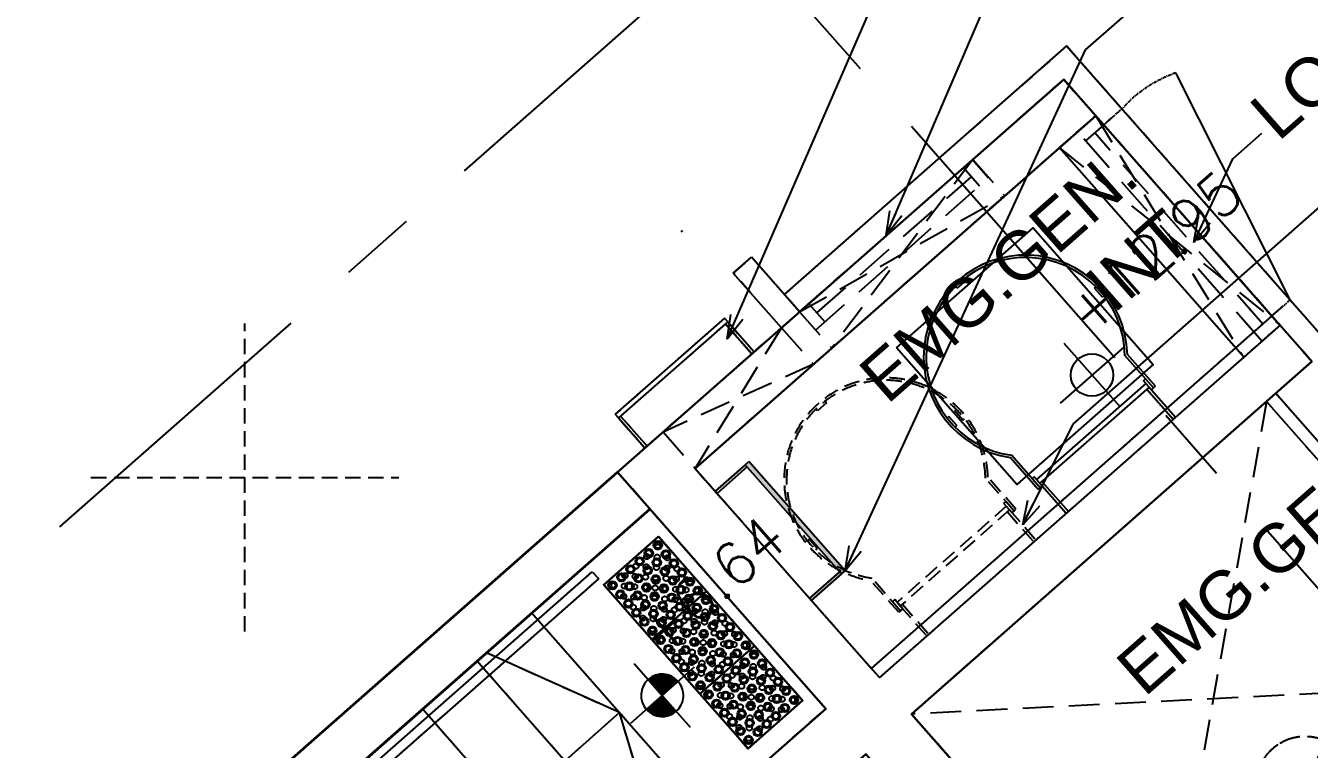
# Model space of a CAD drawing. Header units: millimetres. Extents: x 832728086 to 834530684, y 817551485 to 818349469.
# Drawn here: x 834326231 to 834331524, y 818008419 to 818011403 of the extents above; entities that cross this region are included whole.
import ezdxf

# ---------------------------------------------------------------- set-up
doc = ezdxf.new("R2010")
doc.units = ezdxf.units.MM
doc.header["$LTSCALE"] = 100
for name, pattern in [('Grid Line', [22.225, 12.7, -3.175, 3.175, -3.175]), ('Hidden', [9.525, 6.35, -3.175]), ('HIDDEN2', [4.7625, 3.175, -1.5875]), ('HIDDENX2', [19.05, 12.7, -6.35])]:
    doc.linetypes.add(name, pattern=pattern)
for name, color, linetype in [('+C-160', 160, 'Hidden'), ('+C-201', 201, 'Continuous'), ('000-Tactile-l', 8, 'Continuous'), ('3B50A-DLN-ARC-DWG-1004-P00-LRXX$0$DLN375__TRAP DOOR', 4, 'Continuous'), ('A-COLS', 3, 'Continuous'), ('DLN020__', 6, 'Continuous'), ('DLN030_1', 1, 'Continuous'), ('DLN040__', 7, 'Continuous'), ('DLN220__', 7, 'Continuous'), ('DLN240__', 1, 'Continuous'), ('DLN410__', 6, 'Continuous'), ('DLN640__', 2, 'Continuous'), ('DLN810__', 7, 'Continuous'), ('DLN990__', 1, 'Continuous'), ('HATCH', 8, 'Continuous'), ('LEVEL', 7, 'Continuous'), ('METAL', 6, 'Continuous')]:
    doc.layers.add(name, color=color, linetype=linetype)
doc.layers.add('000-helpline', color=30, linetype='Continuous', lineweight=30, plot=False)
doc.layers.add('000-LAYOUT PROPOSAL W8', color=1, linetype='Continuous', lineweight=35)
doc.layers.add('A-WALL', color=7, linetype='Continuous', lineweight=9)
doc.styles.add('romans', font='romans.shx')
doc.styles.get("Standard").update_dxf_attribs({"font": 'swiss.ttf'})
doc.styles.add('Swis721tBT', font='swissl.ttf')
doc.dimstyles.new('INTDIM', dxfattribs={"dimtxt": 200, "dimasz": 125, "dimexe": 100, "dimexo": 150, "dimgap": 80, "dimtad": 1, "dimdec": 0, "dimzin": 9, "dimdsep": 46, "dimtxsty": 'Swis721tBT', "dimblk": 'OPEN30', "dimcen": -125, "dimclrd": 256, "dimclre": 256, "dimclrt": 2, "dimaunit": 1, "dimadec": 1, "dimazin": 0, "dimtfac": 0.444444, "dimtdec": 0, "dimtix": 1, "dimtmove": 2, "dimatfit": 3, "dimldrblk": 'OPEN30', "dimfxl": 0, "dimtolj": 1, "dimlwd": -1, "dimlwe": -1, "dimarcsym": 0})

# ---------------------------------------------------------------- blocks, each defined once
blk = doc.blocks.new('*X5')
at = {"color": 0}
for p, q in [((45956, 42700), (46156, 42700)), ((45956, 42694), (46156, 42694)), ((45957, 42688), (46156, 42688)), ((45957, 42681), (46156, 42681)), ((45958, 42675), (46156, 42675)), ((45959, 42669), (46156, 42669)), ((45960, 42662), (46156, 42662)), ((45962, 42656), (46156, 42656)), ((45964, 42650), (46156, 42650)), ((45965, 42644), (46156, 42644)), ((45968, 42638), (46156, 42638)), ((45970, 42631), (46156, 42631)), ((45973, 42625), (46156, 42625)), ((45975, 42619), (46156, 42619)), ((45978, 42612), (46156, 42612)), ((45982, 42606), (46156, 42606)), ((45986, 42600), (46156, 42600)), ((45990, 42594), (46156, 42594)), ((45994, 42588), (46156, 42588)), ((45999, 42581), (46156, 42581)), ((46004, 42575), (46156, 42575)), ((46009, 42569), (46156, 42569)), ((46015, 42562), (46156, 42562)), ((46022, 42556), (46156, 42556)), ((46029, 42550), (46156, 42550)), ((46037, 42544), (46156, 42544)), ((46047, 42538), (46156, 42538)), ((46057, 42531), (46156, 42531)), ((46069, 42525), (46156, 42525)), ((46083, 42519), (46156, 42519)), ((46102, 42512), (46156, 42512)), ((46133, 42506), (46156, 42506))]:
    blk.add_line(p, q, dxfattribs=at)
blk = doc.blocks.new('*X4')
at = {"color": 0}
for p, q in [((46156, 42900), (46200, 42900)), ((46156, 42894), (46222, 42894)), ((46156, 42888), (46238, 42888)), ((46156, 42881), (46250, 42881)), ((46156, 42875), (46261, 42875)), ((46156, 42869), (46271, 42869)), ((46156, 42862), (46279, 42862)), ((46156, 42856), (46287, 42856)), ((46156, 42850), (46294, 42850)), ((46156, 42844), (46300, 42844)), ((46156, 42838), (46306, 42838)), ((46156, 42831), (46311, 42831)), ((46156, 42825), (46316, 42825)), ((46156, 42819), (46320, 42819)), ((46156, 42812), (46324, 42812)), ((46156, 42806), (46328, 42806)), ((46156, 42800), (46332, 42800)), ((46156, 42794), (46335, 42794)), ((46156, 42788), (46338, 42788)), ((46156, 42781), (46341, 42781)), ((46156, 42775), (46343, 42775)), ((46156, 42769), (46345, 42769)), ((46156, 42762), (46347, 42762)), ((46156, 42756), (46349, 42756)), ((46156, 42750), (46351, 42750)), ((46156, 42744), (46352, 42744)), ((46156, 42738), (46353, 42738)), ((46156, 42731), (46354, 42731)), ((46156, 42725), (46355, 42725)), ((46156, 42719), (46355, 42719)), ((46156, 42712), (46356, 42712)), ((46156, 42706), (46356, 42706))]:
    blk.add_line(p, q, dxfattribs=at)
blk = doc.blocks.new('ELFIN')
at = {"layer": 'LEVEL'}
for p, q in [((0, 0.5), (0, 0)), ((0, 0), (-0.5, 0)), ((0, 0), (0, -0.5)), ((0.5, 0), (0, 0))]:
    blk.add_line(p, q, dxfattribs=at)
for start, end in [(90, 180), (0, 90), (180, 270), (270, 0)]:
    blk.add_arc((0, 0), 0.25, start, end, dxfattribs=at)
at = {"layer": 'LEVEL', "xscale": 0.00125, "yscale": 0.00125, "zscale": 0.00125}
for name in ['*X4', '*X5']:
    blk.add_blockref(name, (-57.695, -53.381), dxfattribs=at)
at = {"layer": 'LEVEL', "style": 'romans'}
blk.add_attdef('ELFIN', (0.254, 0.347), '', height=0.5, dxfattribs=at)
blk = doc.blocks.new('ELEX')
at = {"layer": 'LEVEL'}
for p, q in [((0, 0.5), (0, -0.5)), ((0.5, 0), (-0.5, 0))]:
    blk.add_line(p, q, dxfattribs=at)
blk.add_circle((0, 0), 0.25, dxfattribs=at)
at = {"layer": 'LEVEL', "style": 'romans'}
blk.add_attdef('ELEX', (0.257, 0.354), '', height=0.5, dxfattribs=at)
blk = doc.blocks.new('_Open30')
at = {"color": 0, "linetype": 'ByBlock', "lineweight": -2}
for p, q in [((-1, 0.268), (0, 0)), ((0, 0), (-1, -0.268)), ((0, 0), (-1, 0))]:
    blk.add_line(p, q, dxfattribs=at)
blk = doc.blocks.new('tactile')
at = {"layer": '000-Tactile-l', "ltscale": 5e-05}
for radius, start, end in [(19.516, 262.78632, 352.52562), (19.341, 262.79867, 352.51302), (19.691, 262.7741, 352.53808)]:
    blk.add_arc((834323.3284, 818015.5097), radius, start, end, dxfattribs=at)
blk = doc.blocks.new('hazard warning tactile')
at = {"layer": '000-helpline', "ltscale": 0.015}
blk.add_lwpolyline([(0, 0), (225.2, 198.2), (423.4, -27), (198.2, -225.2)], close=True, dxfattribs=at)
at = {"layer": '000-Tactile-l', "ltscale": 0.015}
for centre, radius in [((223, 162.9), 17.5), ((223, 162.9), 12.5), ((147.9, 96.8), 17.5), ((147.9, 96.8), 12.5), ((185.4, 129.9), 17.5), ((185.4, 129.9), 12.5), ((218.5, 92.3), 17.5), ((256, 125.4), 17.5), ((256, 125.4), 12.5), ((110.4, 63.8), 17.5), ((110.4, 63.8), 12.5), ((180.9, 59.3), 17.5), ((180.9, 59.3), 12.5), ((218.5, 92.3), 12.5), ((251.5, 54.8), 17.5), ((251.5, 54.8), 12.5), ((289, 87.8), 17.5), ((289, 87.8), 12.5), ((322.1, 50.3), 17.5), ((322.1, 50.3), 12.5), ((35.3, -2.3), 17.5), ((35.3, -2.3), 12.5), ((72.8, 30.8), 17.5), ((72.8, 30.8), 12.5), ((105.9, -6.8), 17.5), ((105.9, -6.8), 12.5), ((143.4, 26.3), 17.5), ((143.4, 26.3), 12.5), ((176.4, -11.3), 17.5), ((176.4, -11.3), 12.5), ((214, 21.8), 17.5), ((214, 21.8), 12.5), ((247, -15.8), 17.5), ((284.5, 17.3), 17.5), ((284.5, 17.3), 12.5), ((355.1, 12.8), 17.5), ((355.1, 12.8), 12.5), ((68.3, -39.8), 17.5), ((68.3, -39.8), 12.5), ((138.9, -44.3), 17.5), ((138.9, -44.3), 12.5), ((209.5, -48.8), 17.5), ((209.5, -48.8), 12.5), ((247, -15.8), 12.5), ((280, -53.3), 17.5), ((280, -53.3), 12.5), ((317.6, -20.3), 17.5), ((317.6, -20.3), 12.5), ((350.6, -57.8), 17.5), ((350.6, -57.8), 12.5), ((388.1, -24.8), 17.5), ((388.1, -24.8), 12.5), ((101.4, -77.3), 17.5), ((101.4, -77.3), 12.5), ((134.4, -114.9), 17.5), ((134.4, -114.9), 12.5), ((171.9, -81.8), 17.5), ((171.9, -81.8), 12.5), ((205, -119.4), 17.5), ((242.5, -86.3), 17.5), ((242.5, -86.3), 12.5), ((313.1, -90.8), 17.5), ((313.1, -90.8), 12.5), ((167.4, -152.4), 17.5), ((167.4, -152.4), 12.5), ((205, -119.4), 12.5), ((238, -156.9), 17.5), ((238, -156.9), 12.5), ((275.5, -123.9), 17.5), ((275.5, -123.9), 12.5), ((200.4, -189.9), 17.5), ((200.4, -189.9), 12.5)]:
    blk.add_circle(centre, radius, dxfattribs=at)
blk = doc.blocks.new('A$C1F08350F')
at = {"layer": 'METAL'}
for p, q in [((-300, 0), (-300, 165)), ((-288, 0), (-288, 165)), ((288, 0), (288, 165)), ((300, 0), (300, 165)), ((-312, 15), (-322, 15)), ((-322, 15), (-322, -160.3)), ((-312, 15), (-312, -164)), ((-300, 0), (300, 0)), ((-300, 0), (-300, -20)), ((-300, 0), (-300, -20)), ((300, 0), (300, -20)), ((312, 15), (312, -164)), ((312, 15), (322, 15)), ((322, 15), (322, -160.3)), ((-300, -20), (300, -20)), ((-400.7, -405), (-409.2, -405)), ((-400.7, -405), (-400.7, -455)), ((400, -405), (409.2, -405)), ((400, -405), (400, -455)), ((-400.7, -455), (-409.2, -455)), ((400, -455), (409.2, -455)), ((-25.3, -830), (24.7, -830)), ((-25.3, -830), (-25.3, -839.2)), ((24.7, -830), (24.7, -839.3))]:
    blk.add_line(p, q, dxfattribs=at)
for points in [[(-300, 15), (-300, -35), (-312, -35), (-312, 15)], [(300, 15), (300, -35), (312, -35), (312, 15)]]:
    blk.add_lwpolyline(points, close=True, dxfattribs=at)
for radius, start, end in [(420, 140.0555, 39.9445), (410, 139.5503, 40.4497)]:
    blk.add_arc((0, -430), radius, start, end, dxfattribs=at)
blk = doc.blocks.new('A$C1C0C17A4')
at = {"layer": '3B50A-DLN-ARC-DWG-1004-P00-LRXX$0$DLN375__TRAP DOOR'}
blk.add_lwpolyline([(-1049.6, -175.9), (-299.6, -175.9), (-299.6, -925.9), (-1049.6, -925.9)], close=True, dxfattribs=at)
blk = doc.blocks.new('A$C062A3D83')
at = {"layer": '+C-160', "ltscale": 0.1}
for p, q in [((7189.9, 6059.8, 3.7), (6025.4, 5034.9, 3.7)), ((7189.9, 6059.8, 3.7), (10093.1, 2759.1, 3.8)), ((7177.5, 5921.1), (5337.8, 4302.1)), ((5338, 4302.3, 3.7), (7177.5, 5921.1, 3.7)), ((6989.9, 5756.2), (7177.5, 5921.1)), ((7177.5, 5921.2), (6990, 5756.2)), ((8201.2, 4758), (7177.5, 5921.2)), ((7177.5, 5921.1, 3.7), (7309.6, 5771.2, 3.7)), ((7177.7, 5921.4, 3.7), (7188.8, 5908.8, 3.7)), ((7309.6, 5771.2, 3.7), (5657.6, 4317.1, 3.7)), ((5657.8, 4317.3, 3.7), (7309.8, 5771.3, 3.7)), ((7309.9, 5771.4, 3.7), (7234.8, 5705.3, 3.7)), ((7309.8, 5771.5, 7.4), (8069.4, 4908.2, 7.4)), ((7309.9, 5771.4, 3.7), (8069.4, 4908.2, 3.7)), ((8069.4, 4908.2, 7.4), (7309.9, 5771.4, 3.7)), ((7342.6, 5733.8, 9.8), (7417.7, 5799.9, 9.7)), ((6990, 5756.1), (6989.9, 5756.2)), ((7342.9, 5733.9, 3.7), (7267.8, 5667.8, 3.7)), ((7272.3, 5738.4, 3.7), (7272.3, 5738.4, 3.7)), ((6088.7, 4963, 3.7), (6802.4, 5591, 3.7)), ((5600.1, 5292.3, 3.7), (5606.6, 5298, 3.7)), ((5815.4, 5122.1, 3.7), (5890.5, 5188.2, 3.7)), ((6088.7, 4963, 3.7), (5890.5, 5188.2, 3.7)), ((6013.6, 4896.9, 3.7), (5815.4, 5122.1, 3.7)), ((8036.2, 4945.9, 7.4), (8111.3, 5011.9, 7.4)), ((5778.9, 4936.8, 3.7), (5328.5, 4540.4, 3.7)), ((5792.1, 4921.8, 3.7), (5778.9, 4936.8, 3.7)), ((5792.1, 4921.8, 3.7), (5778.9, 4936.8, 3.7)), ((6121.7, 4925.5, 3.7), (6121.8, 4925.5, 3.7)), ((6384.5, 3492.2, 3.7), (8036.1, 4945.6, 3.7)), ((8036.3, 4945.8, 7.4), (7961.3, 4879.7, 7.4)), ((8036.1, 4945.6, 3.7), (8201.2, 4758, 3.7)), ((3801.7, 3645), (3801.7, 4915)), ((5792.1, 4921.8, 3.7), (5341.8, 4525.4, 3.7)), ((5783.1, 4913.9, 3.7), (5892.2, 4790, 3.7)), ((5792.1, 4921.8, 3.7), (5901.2, 4797.9, 3.7)), ((8069.5, 4908, 3.7), (6418, 3454.6, 3.7)), ((8069.4, 4908.2, 7.4), (7994.3, 4842.2, 7.4)), ((8201.2, 4758, 3.7), (6549.6, 3304.5, 3.7)), ((6549.6, 3304.5), (8201.2, 4758)), ((8126.5, 4692.3, -1.2), (8201.6, 4758.4, -1.3)), ((9075.4, 3462.7, -1.8), (8051.8, 4625.9, 3.5)), ((6162, 4554.7, 7.4), (6155.9, 4561.7, 7.4)), ((6199.5, 4587.8, 7.4), (6162, 4554.7, 7.4)), ((6199.5, 4587.8, 7.4), (6193.4, 4594.7, 7.4)), ((6729, 4554.3, 7.4), (6735.4, 4559.9, 7.4)), ((6762, 4516.7, 7.4), (6729, 4554.3, 7.4)), ((9037.9, 3429.7, -1.8), (8014.2, 4592.8, 3.5)), ((5341.8, 4525.4, 3.7), (5328.5, 4540.4, 3.7)), ((5341.8, 4525.4, 3.7), (5450.8, 4401.5, 3.7)), ((5350.8, 4533.3, 3.7), (5459.8, 4409.4, 3.7)), ((6762, 4516.7, 7.4), (6768.5, 4522.4, 7.4)), ((421.6, -25, 3.7), (5338, 4302.3)), ((5337.8, 4302.1), (6196.4, 3326.6)), ((6196.4, 3326.6, 3.7), (5338, 4302.3, 3.7)), ((5657.6, 4317.1, 3.7), (6384.5, 3492.2, 3.7)), ((6418, 3454.6, 3.7), (5657.8, 4317.3, 3.7)), ((3166.7, 4280), (4436.7, 4280)), ((6973, 4142.9, 7.4), (6854.7, 4277.2, 7.4)), ((6980.5, 4149.5, 7.4), (6864.6, 4281.1, 7.4)), ((742.9, -11.7), (5471.7, 4149.9, -1.5)), ((743.2, -12), (5472.5, 4150.1)), ((6940.9, 4161.2, 7.4), (6490.5, 3764.8, 7.4)), ((6954.1, 4146.2, 7.4), (6503.7, 3749.8, 7.4)), ((6930.9, 4172.5, 7.4), (6940, 4180.4, 7.4)), ((6964, 4134.9, 7.4), (6930.9, 4172.5, 7.4)), ((6940, 4180.4, 7.4), (6973, 4142.9, 7.4)), ((6954.1, 4146.2, 7.4), (6940.9, 4161.2, 7.4)), ((6954.1, 4146.2, 7.4), (6940.9, 4161.2, 7.4)), ((6945.1, 4138.3, 7.4), (7054.1, 4014.4, 7.4)), ((6954.1, 4146.2, 7.4), (7063.1, 4022.4, 7.4)), ((6973, 4142.9, 7.4), (6964, 4134.9, 7.4)), ((6973, 4142.9, 7.4), (6980.5, 4149.5, 7.4)), ((5506.4, 4035.9, 0.1), (5281.2, 3837.7, 0.1)), ((6101, 3360.2, 0.1), (5506.4, 4035.9, 0.1)), ((6128, 4025.3, 7.4), (6121.1, 4019.2, 7.4)), ((6161, 3987.7, 7.4), (6128, 4025.3, 7.4)), ((6161, 3987.7, 7.4), (6154.1, 3981.6, 7.4)), ((1630.6, 720.2, -0.7), (5233.9, 3891.4, -0.7)), ((5233.9, 3891.4, -0.7), (5260.3, 3861.4, 0.1)), ((6504.6, 3730.6, 7.4), (6386.3, 3865, 7.4)), ((1657, 690.2, -0.7), (5260.3, 3861.4, -0.7)), ((5281.2, 3837.7, 0.1), (5875.8, 3162, 0.1)), ((6497.1, 3724, 7.4), (6381.2, 3855.6, 7.4)), ((6480.6, 3776.1, 7.4), (6471.6, 3768.1, 7.4)), ((6471.6, 3768.1, 7.4), (6504.6, 3730.6, 7.4)), ((6513.6, 3738.5, 7.4), (6480.6, 3776.1, 7.4)), ((6503.7, 3749.8, 7.4), (6490.5, 3764.8, 7.4)), ((5708.9, 2897.6, -0.1), (4982.2, 3723.3, -0.7)), ((6504.6, 3730.6, 7.4), (6497.1, 3724, 7.4)), ((6503.7, 3749.8, 7.4), (6612.7, 3625.9, 7.4)), ((6504.6, 3730.6, 7.4), (6513.6, 3738.5, 7.4)), ((6512.7, 3757.7, 7.4), (6621.7, 3633.9, 7.4)), ((5345.5, 3310.4, -0.4), (4794.5, 3558.1, -0.4)), ((5483.7, 2699.4, -0.1), (4757, 3525.1, -0.7)), ((5483.7, 2699.4, -0.1), (4757, 3525.1, -0.7)), ((5875.8, 3162, 0.1), (6101, 3360.2, 0.1)), ((1639.6, 28.9, 0), (5345.6, 3310.4, -0.4)), ((2556.1, 122.7, 3.7), (6196.4, 3326.6, 3.7)), ((6196.4, 3326.6), (2556.1, 122.7)), ((5258.5, 2501.2, -0.1), (4531.8, 3326.9, -0.7)), ((5258.5, 2501.2, -0.1), (4531.8, 3326.9, -0.7)), ((5258.5, 2501.1, -0.1), (4531.8, 3326.8, -0.7)), ((5521.2, 2732.4, -0.4), (5345.5, 3310.4, -0.4)), ((6549.6, 3304.5, 3.7), (8300.7, 1314.9, 3.7)), ((7705.8, 1990.8), (6549.6, 3304.5))]:
    blk.add_line(p, q, dxfattribs=at)
at = {"layer": '+C-160', "ltscale": 0.1, "elevation": 0.1}
for points in [[(5704.6, 3810.7), (5479.4, 3612.5), (5281.2, 3837.7), (5506.4, 4035.9)], [(5902.8, 3585.4), (5677.6, 3387.3), (5479.4, 3612.5), (5704.6, 3810.7)], [(6101, 3360.2), (5875.8, 3162), (5677.6, 3387.3), (5902.8, 3585.4)]]:
    blk.add_lwpolyline(points, close=True, dxfattribs=at)
at = {"layer": '+C-160', "ltscale": 0.1}
for centre, radius in [((5503.7, 3993.5, 0.1), 11), ((5413.7, 3914.2, 0.1), 11), ((5456, 3911.5, 0.1), 11), ((5458.7, 3953.9, 0.1), 11), ((5498.3, 3908.8, 0.1), 11), ((5501, 3951.2, 0.1), 11), ((5540.7, 3906.1, 0.1), 11), ((5543.4, 3948.5, 0.1), 11), ((5368.6, 3874.6, 0.1), 11), ((5411, 3871.9, 0.1), 11), ((5453.3, 3869.2, 0.1), 11), ((5495.6, 3866.5, 0.1), 11), ((5538, 3863.8, 0.1), 11), ((5580.3, 3861.1, 0.1), 11), ((5583, 3903.4, 0.1), 11), ((5622.7, 3858.4, 0.1), 11), ((5323.6, 3835, 0.1), 11), ((5365.9, 3832.3, 0.1), 11), ((5408.3, 3829.6, 0.1), 11), ((5450.6, 3826.9, 0.1), 11), ((5492.9, 3824.2, 0.1), 11), ((5535.3, 3821.5, 0.1), 11), ((5577.6, 3818.8, 0.1), 11), ((5620, 3816.1, 0.1), 11), ((5662.3, 3813.4, 0.1), 11), ((5363.2, 3789.9, 0.1), 11), ((5405.5, 3787.2, 0.1), 11), ((5447.9, 3784.5, 0.1), 11), ((5490.2, 3781.8, 0.1), 11), ((5532.6, 3779.1, 0.1), 11), ((5574.9, 3776.4, 0.1), 11), ((5617.3, 3773.7, 0.1), 11), ((5701.9, 3768.3, 0.1), 11), ((5402.8, 3744.9, 0.1), 11), ((5442.5, 3699.8, 0.1), 11), ((5445.2, 3742.2, 0.1), 11), ((5484.8, 3697.1, 0.1), 11), ((5487.5, 3739.5, 0.1), 11), ((5527.2, 3694.4, 0.1), 11), ((5529.9, 3736.8, 0.1), 11), ((5572.2, 3734.1, 0.1), 11), ((5656.9, 3728.7, 0.1), 11), ((5699.2, 3726, 0.1), 11), ((5741.6, 3723.3, 0.1), 11), ((5482.1, 3654.8, 0.1), 11), ((5566.8, 3649.4, 0.1), 11), ((5609.1, 3646.7, 0.1), 11), ((5611.8, 3689, 0.1), 11), ((5651.5, 3644, 0.1), 11), ((5654.2, 3686.3, 0.1), 11), ((5693.8, 3641.3, 0.1), 11), ((5696.5, 3683.6, 0.1), 11), ((5738.9, 3680.9, 0.1), 11), ((5781.2, 3678.2, 0.1), 11), ((5521.8, 3609.8, 0.1), 11), ((5564.1, 3607.1, 0.1), 11), ((5606.4, 3604.4, 0.1), 11), ((5648.8, 3601.7, 0.1), 11), ((5691.1, 3599, 0.1), 11), ((5733.5, 3596.3, 0.1), 11), ((5736.2, 3638.6, 0.1), 11), ((5775.8, 3593.6, 0.1), 11), ((5778.5, 3635.9, 0.1), 11), ((5818.1, 3590.8, 0.1), 11), ((5820.9, 3633.2, 0.1), 11), ((5860.5, 3588.1, 0.1), 11), ((5561.4, 3564.7, 0.1), 11), ((5603.7, 3562, 0.1), 11), ((5646.1, 3559.3, 0.1), 11), ((5688.4, 3556.6, 0.1), 11), ((5730.8, 3553.9, 0.1), 11), ((5773.1, 3551.2, 0.1), 11), ((5815.4, 3548.5, 0.1), 11), ((5900.1, 3543.1, 0.1), 11), ((5601, 3519.7, 0.1), 11), ((5643.4, 3517, 0.1), 11), ((5685.7, 3514.3, 0.1), 11), ((5728.1, 3511.6, 0.1), 11), ((5770.4, 3508.9, 0.1), 11), ((5855.1, 3503.5, 0.1), 11), ((5897.4, 3500.8, 0.1), 11), ((5939.8, 3498.1, 0.1), 11), ((5640.7, 3474.6, 0.1), 11), ((5680.3, 3429.6, 0.1), 11), ((5683, 3471.9, 0.1), 11), ((5725.4, 3469.2, 0.1), 11), ((5810, 3463.8, 0.1), 11), ((5852.4, 3461.1, 0.1), 11), ((5894.7, 3458.4, 0.1), 11), ((5937.1, 3455.7, 0.1), 11), ((5979.4, 3453, 0.1), 11), ((5720, 3384.5, 0.1), 11), ((5762.3, 3381.8, 0.1), 11), ((5765, 3424.2, 0.1), 11), ((5804.6, 3379.1, 0.1), 11), ((5807.3, 3421.5, 0.1), 11), ((5847, 3376.4, 0.1), 11), ((5849.7, 3418.8, 0.1), 11), ((5892, 3416.1, 0.1), 11), ((5934.4, 3413.4, 0.1), 11), ((5976.7, 3410.7, 0.1), 11), ((6019, 3408, 0.1), 11), ((5759.6, 3339.5, 0.1), 11), ((5801.9, 3336.8, 0.1), 11), ((5844.3, 3334.1, 0.1), 11), ((5886.6, 3331.4, 0.1), 11), ((5889.3, 3373.7, 0.1), 11), ((5929, 3328.7, 0.1), 11), ((5931.7, 3371, 0.1), 11), ((5971.3, 3326, 0.1), 11), ((5974, 3368.3, 0.1), 11), ((6016.3, 3365.6, 0.1), 11), ((6058.7, 3362.9, 0.1), 11), ((5799.2, 3294.5, 0.1), 11), ((5841.6, 3291.8, 0.1), 11), ((5883.9, 3289.1, 0.1), 11), ((5926.3, 3286.4, 0.1), 11), ((5968.6, 3283.7, 0.1), 11), ((6013.6, 3323.3, 0.1), 11), ((5838.9, 3249.4, 0.1), 11), ((5881.2, 3246.7, 0.1), 11), ((5923.6, 3244, 0.1), 11), ((5878.5, 3204.4, 0.1), 11), ((8172.3, 3012.9, 0.9), 200)]:
    blk.add_circle(centre, radius, dxfattribs=at)
at = {"layer": '+C-160', "ltscale": 0.01}
for centre, radius, start, end in [((18969.1, -8082.3), 27532.2, 125.01777, 154.70146), ((18969.1, -8082.3), 27232.2, 125.01777, 154.70146), ((566.6, 8074.5), 23125.1, 260.04071, 358.75793), ((566.6, 8074.5), 22625.1, 260.04071, 358.75793), ((566.6, 8074.5), 22625.1, 260.04071, 358.75793), ((566.6, 8074.5), 22325.1, 260.04071, 358.75793), ((566.6, 8074.5), 17125.1, 260.04071, 358.44694), ((566.6, 8074.5), 23125.1, 260.04071, 358.44694)]:
    blk.add_arc(centre, radius, start, end, dxfattribs=at)
at = {"layer": '+C-160'}
for radius in [27232.2, 27232.2, 26732.2, 26732.2]:
    blk.add_arc((18969.1, -8082.3), radius, 125.01777, 154.70146, dxfattribs=at)
at = {"layer": '+C-160', "ltscale": 0.1}
for centre, radius, start, end in [((-21451.1, -35774.8), 51725.3, 53.56515, 55.37583), ((6444.8, 4270.8, 7.4), 420, 1.4094, 261.2984), ((6444.8, 4270.8, 7.4), 410, 0.9042, 261.8036)]:
    blk.add_arc(centre, radius, start, end, dxfattribs=at)
at = {"layer": '+C-160'}
blk.add_ellipse((18969.1, -8082.3), major_axis=(-3730, 26470.7), ratio=1, start_param=0.471186, end_param=0.989264, dxfattribs=at)
at = {"layer": '+C-160', "ltscale": 4}
blk.add_open_spline([(-72340.3, -33621), (-20541.3, 11966), (31257.7, 57553)], degree=2, dxfattribs=at)

msp = doc.modelspace()

# ---------------------------------------------------------------- hatches: boundary and pattern name
at = {"layer": '+C-201', "ltscale": 5}
h = msp.add_hatch(color=256, dxfattribs=at)
h.dxf.hatch_style = 1
h.paths.add_polyline_path([(834329073.8088, 818009483.512), (834329081.7399, 818009474.5066), (834329205.5613, 818009583.558), (834329586.1689, 818009151.1626), (834329462.3699, 818009042.0712), (834329470.2392, 818009033.1311), (834329609.1102, 818009155.3696), (834329212.6749, 818009605.7462)])

# ---------------------------------------------------------------- linework, layer by layer
msp.add_line((834330511.0489, 818011181.3891, 3.6859), (834330522.1295, 818011168.7985, 3.6859))
at = {"layer": '000-LAYOUT PROPOSAL W8'}
for p, q in [((834323754.9258, 818005235.0137, 3.6859), (834328671.3194, 818009562.3684)), ((834324076.2235, 818005248.3601), (834328805.0312, 818009409.9564, -1.5362)), ((834324076.4899, 818005248.0573), (834328805.8007, 818009410.0962))]:
    msp.add_line(p, q, dxfattribs=at)
for points in [[(834326716.7875, 818002247.8961), (834328332.8322, 818000411.59, -0.547730429), (834327511.6147, 817997927.1536, -0.101365112), (834321162.9588, 817997747.9615, 0.020132675), (834318052.8642, 817998165.8414, -0.09051657), (834312866.7281, 817999622.6308, -0.500814433), (834312567.6984, 818001196.0289, 0.074950268), (834317681.8758, 818008815.0045, -0.130248665), (834326675.6781, 818019480.223, -0.215588354), (834338804.9966, 818021768.92, -0.388923923), (834340310.3526, 818019524.3914, 0.031000661), (834339719.1424, 818012905.6651, -0.205542559), (834334486.2786, 818001571.8638)], [(834326716.7875, 818002247.8961), (834328332.8322, 818000411.59, -0.547730429), (834327511.6147, 817997927.1536, -0.101365112), (834321162.9588, 817997747.9615, 0.020132675), (834318052.8642, 817998165.8414, -0.09051657), (834312866.7281, 817999622.6308, -0.500814433), (834312567.6984, 818001196.0289, 0.074950268), (834317681.8758, 818008815.0045, -0.130248665), (834326675.6781, 818019480.223, -0.215588354), (834338804.9966, 818021768.92, -0.388923923), (834340310.3526, 818019524.3914, 0.031000661), (834339719.1424, 818012905.6651, -0.205542559), (834334486.2786, 818001571.8638)], [(834326341.4213, 818001917.5458), (834327957.4895, 818000081.2601, -0.538605233), (834327397.5004, 817998413.9574, -0.101365112), (834321249.433, 817998240.427, 0.020132675), (834318099.4479, 817998663.6666, -0.09051657), (834313086.183, 818000071.8964, -0.500814433), (834312936.6681, 818000858.5954, 0.074950268), (834318133.9226, 818008601.3371, -0.130248665), (834326962.5934, 818019070.736, -0.215588354), (834338687.0302, 818021283.0353, -0.388923923), (834339816.0472, 818019599.6389, 0.031000661), (834339219.3261, 818012919.2164, -0.206239794), (834334135.4331, 818001934.3564)], [(834326341.4213, 818001917.5458), (834327957.4895, 818000081.2601, -0.538605233), (834327397.5004, 817998413.9574, -0.101365112), (834321249.433, 817998240.427, 0.020132675), (834318099.4479, 817998663.6666, -0.09051657), (834313086.183, 818000071.8964, -0.500814433), (834312936.6681, 818000858.5954, 0.074950268), (834318133.9226, 818008601.3371, -0.130248665), (834326962.5934, 818019070.736, -0.215588354), (834338687.0302, 818021283.0353, -0.388923923), (834339816.0472, 818019599.6389, 0.031000661), (834339219.3261, 818012919.2164, -0.206239794), (834334135.4331, 818001934.3564)]]:
    msp.add_lwpolyline(points, format="xyb", dxfattribs=at)
at = {"layer": 'A-COLS'}
for p, q in [((834331252.9671, 818010036.1585, 7.3717), (834330493.1548, 818010899.3897, 7.3717)), ((834332371.2025, 818008689.7451, -1.8416), (834331347.557, 818009852.8796, 3.5115)), ((834332970.0289, 818008085.3401, 2.5748), (834331385.0913, 818009885.9126, 3.5115))]:
    msp.add_line(p, q, dxfattribs=at)
msp.add_lwpolyline([(834330323.3188, 818011016.1807), (834330323.2445, 818011016.2652), (834330510.8094, 818011181.1784), (834328671.0738, 818009562.1522), (834329529.702, 818008586.6186), (834325889.3782, 818005382.7582), (834327805.2477, 818003205.8182), (834328349.2163, 818003685.109), (834328184.328, 818003872.4662), (834327827.7516, 818003558.6583), (834326242.1779, 818005360.2933), (834329695.3192, 818008399.3322), (834331280.9055, 818006597.6924), (834330924.3328, 818006283.8757), (834331089.2398, 818006096.4974), (834331633.4864, 818006575.4761), (834331039.1052, 818007250.8731), (834329882.9464, 818008564.5504), (834331534.4699, 818010018.0148), (834330510.7643, 818011181.2176), (834330323.2896, 818011016.2259)], dxfattribs=at)
at = {"layer": 'A-COLS', "elevation": 3.6859}
msp.add_lwpolyline([(834331402.857, 818010168.0651), (834329751.2747, 818008714.6711), (834328991.1414, 818009577.3243), (834330643.0866, 818011031.359)], dxfattribs=at)
at = {"layer": 'DLN020__', "linetype": 'Grid Line'}
for p, q in [((834373302.9952, 817961649.638), (834309505.3443, 818034140.7982)), ((834344007.6272, 818024858.8872), (834274669.6967, 817963836.3146))]:
    msp.add_line(p, q, dxfattribs=at)
at = {"layer": 'DLN220__', "color": 4, "linetype": 'HIDDENX2', "ltscale": 0.1}
for p, q in [((834330643.17, 818011031.4324, 3.6859), (834331252.9671, 818010036.1585, 7.3717)), ((834330493.1548, 818010899.3897, 7.3717), (834331402.6819, 818010168.2524, 7.3717)), ((834330135.6981, 818010851.0684, 3.6859), (834329554.2222, 818010072.9455, 3.6859)), ((834330135.6697, 818010851.1006, 3.6859), (834330267.806, 818010700.9791, 3.6859)), ((834329422.0208, 818010223.0096, 3.6859), (834330267.7997, 818010701.0332, 3.6859)), ((834329422.0716, 818010223.0833, 3.6859), (834329554.2079, 818010072.9618, 3.6859)), ((834329346.933, 818010156.9655, 3.6859), (834328991.1414, 818009577.3243, 3.6859)), ((834329346.9363, 818010156.9618, 3.6859), (834329479.0725, 818010006.8403, 3.6859)), ((834329479.093, 818010006.8171, 3.6859), (834328858.9204, 818009727.3923, 7.3717)), ((834331347.557, 818009852.8796, 3.5115), (834330907.2196, 818007401.2271, 3.6859)), ((834328859.2559, 818009727.7666, 3.6859), (834328991.3922, 818009577.6451, 3.6859)), ((834332371.3115, 818008689.8411, 3.7562), (834329883.8222, 818008564.6825, 3.6859))]:
    msp.add_line(p, q, dxfattribs=at)
at = {"layer": 'DLN240__', "color": 1}
for p, q in [((834324963.9142, 818005980.2692, -0.7217), (834328567.2002, 818009151.441, -0.7217)), ((834328567.1951, 818009151.4467, -0.7218), (834328593.6213, 818009121.4196, 0.0839)), ((834324990.3331, 818005950.2501, -0.6971), (834328593.6191, 818009121.4219, -0.6971)), ((834329042.2117, 818008157.605, -0.0703), (834328315.5123, 818008983.334, -0.7463)), ((834328817.0055, 818007959.4077, -0.0703), (834328090.3061, 818008785.1368, -0.7463)), ((834328817.0055, 818007959.4077, -0.0703), (834328090.3061, 818008785.1368, -0.7463)), ((834324972.9032, 818005288.9134, -0.0351), (834328678.9083, 818008570.4169, -0.4083)), ((834328591.7992, 818007761.2105, -0.0703), (834327865.0999, 818008586.9395, -0.7463)), ((834328591.7992, 818007761.2105, -0.0703), (834327865.0999, 818008586.9395, -0.7463)), ((834328591.8517, 818007761.1508, -0.0703), (834327865.1524, 818008586.8799, -0.7462))]:
    msp.add_line(p, q, dxfattribs=at)
at = {"layer": 'DLN240__', "color": 3, "elevation": -0.4083}
msp.add_lwpolyline([(834328854.5126, 818007992.4745), (834328678.862, 818008570.4695), (834328127.8277, 818008818.1813)], dxfattribs=at)
at = {"layer": 'DLN410__'}
for p, q in [((834330522.9369, 818011319.6199), (834329358.4316, 818010294.7626)), ((834330522.9369, 818011319.6199), (834333426.1126, 818008018.9244, 0.1606)), ((834330642.8288, 818011031.3083, 3.6859), (834331402.424, 818010168.0498, 3.6859)), ((834330642.9099, 818011031.2278), (834331402.4914, 818010167.9849)), ((834330643.0889, 818011031.5129, 7.3717), (834331402.6819, 818010168.2524, 7.3717)), ((834330643.17, 818011031.4324, 3.6859), (834331402.7493, 818010168.1875, 3.6859)), ((834329148.4959, 818010381.9409), (834329223.5659, 818010448.0052)), ((834329421.7468, 818010222.82), (834329223.5659, 818010448.0052)), ((834329346.6784, 818010156.7539), (834329148.4959, 818010381.9409)), ((834331459.5845, 818009952.146, -4.931), (834331534.6537, 818010018.2189, -5.0048)), ((834331459.8418, 818009952.3485, -1.2451), (834331534.9112, 818010018.4211, -1.3189))]:
    msp.add_line(p, q, dxfattribs=at)
at = {"layer": 'DLN410__', "linetype": 'HIDDENX2'}
msp.add_line((834331444.3808, 818010271.8003, 3.6858), (834330973.2129, 818011207.9038, 6.0136), dxfattribs=at)
at = {"layer": 'DLN410__', "linetype": 'Hidden', "ltscale": 0.01}
for p, q in [((834330675.6954, 818010993.6083, 6.0874), (834330750.7646, 818011059.6811, 6.0136)), ((834330675.9555, 818010993.8128, 9.7733), (834330751.0248, 818011059.8854, 9.6995)), ((834331369.275, 818010205.6952, 3.7597), (834331444.3442, 818010271.768, 3.6859))]:
    msp.add_line(p, q, dxfattribs=at)
at = {"layer": 'DLN410__', "linetype": 'Grid Line', "ltscale": 0.01}
msp.add_arc((834331137.2294, 818010720.9303, -8.1584), 513.8526, 108.6139298, 138.7279698, dxfattribs=at)
at = {"layer": 'DLN640__', "linetype": 'Hidden', "ltscale": 0.25}
for p, q in [((834330643.17, 818011031.4324, 3.6859), (834330568.0949, 818010965.3739, 3.6859)), ((834331402.6819, 818010168.2524, 7.3717), (834330643.17, 818011031.4324, 3.6859)), ((834331327.6068, 818010102.1938, 7.3717), (834330568.0949, 818010965.3739, 3.6859)), ((834330676.1993, 818010993.8949, 3.6859), (834330601.1242, 818010927.8363, 3.6859)), ((834330605.6379, 818010998.3969, 3.6859), (834330605.6324, 818010998.4031, 3.6859)), ((834331332.1151, 818010172.7607, 7.2114), (834330638.6617, 818010960.8656, 3.8462)), ((834329422.0048, 818010223.0278, 3.6859), (834330135.6981, 818010851.0684, 3.6859)), ((834330135.1803, 818010850.7584, 3.6859), (834330201.2484, 818010775.6976, 3.6859)), ((834330097.6482, 818010817.7228, 3.6859), (834330163.7164, 818010742.6621, 3.6859)), ((834329488.067, 818010147.9559, 3.6859), (834330201.7603, 818010775.9966, 3.6859)), ((834329492.6414, 818010218.5842, 3.6859), (834330130.7521, 818010780.1132, 3.6859)), ((834329459.6036, 818010256.1188, 3.6859), (834329525.6858, 818010181.0599, 3.6859)), ((834329455.0359, 818010185.4918, 3.6859), (834329455.1055, 818010185.5531, 3.6859)), ((834331369.6526, 818010205.7899, 7.3717), (834331294.5775, 818010139.7314, 7.3717)), ((834331402.6819, 818010168.2524, 7.3717), (834331327.6068, 818010102.1938, 7.3717))]:
    msp.add_line(p, q, dxfattribs=at)
at = {"layer": 'DLN810__', "linetype": 'HIDDEN2', "ltscale": 0.25}
msp.add_circle((834331505.6358, 818008272.9189, 0.9221), 200, dxfattribs=at)
at = {"layer": 'HATCH', "elevation": 3.6859}
msp.add_lwpolyline([(834328671.3194, 818009562.3684), (834330510.8094, 818011181.1784), (834330642.9246, 818011031.2164), (834328990.896, 818009577.1083), (834329717.7833, 818008752.2234), (834331369.3696, 818010205.6129), (834331534.4699, 818010018.0148), (834329882.9584, 818008564.5609), (834331633.4947, 818006575.4796), (834331445.797, 818006410.339), (834329695.3192, 818008399.3322), (834326242.1779, 818005360.2933), (834327992.8769, 818003371.1485), (834327805.2528, 818003205.8125), (834325889.3901, 818005382.7687), (834329529.702, 818008586.6186)], close=True, dxfattribs=at)
at = {"layer": 'METAL'}
for p, q in [((834328933.4356, 818010552.3405, 3.6859), (834328939.8711, 818010558.005, 3.6859)), ((834329112.2455, 818010196.8336, 3.6859), (834328661.8596, 818009800.4089, 3.6859)), ((834329125.4597, 818010181.8207, 3.6859), (834328675.0737, 818009785.3961, 3.6859)), ((834329125.4597, 818010181.8207, 3.6859), (834329112.2455, 818010196.8336, 3.6859)), ((834329125.4597, 818010181.8207, 3.6859), (834329112.2455, 818010196.8336, 3.6859)), ((834329116.452, 818010173.8922, 3.6859), (834329225.4687, 818010050.0361, 3.6859)), ((834329125.4597, 818010181.8207, 3.6859), (834329234.4765, 818010057.9646, 3.6859)), ((834328675.0737, 818009785.3961, 3.6859), (834328661.8596, 818009800.4089, 3.6859)), ((834328675.0737, 818009785.3961, 3.6859), (834328784.0905, 818009661.5399, 3.6859)), ((834328684.0815, 818009793.3245, 3.6859), (834328793.0982, 818009669.4684, 3.6859)), ((834329197.6623, 818009592.5317, 3.6859), (834329073.8088, 818009483.512, 3.6859)), ((834329205.591, 818009583.5242, 3.6859), (834329081.7375, 818009474.5045, 3.6859)), ((834329197.6623, 818009592.5317, 3.6859), (834329212.6749, 818009605.7462, 3.6859)), ((834329594.0976, 818009142.1551, 3.6859), (834329197.6623, 818009592.5317, 3.6859)), ((834329609.1102, 818009155.3696, 3.6859), (834329212.6749, 818009605.7462, 3.6859)), ((834329586.1689, 818009151.1626, 3.6859), (834329462.3153, 818009042.1429, 3.6859)), ((834329594.0976, 818009142.1551, 3.6859), (834329609.1102, 818009155.3696, 3.6859)), ((834329594.0976, 818009142.1551, 3.6859), (834329609.1102, 818009155.3696, 3.6859)), ((834329594.0976, 818009142.1551, 3.6859), (834329470.244, 818009033.1354, 3.6859))]:
    msp.add_line(p, q, dxfattribs=at)

# ---------------------------------------------------------------- block references
at = {"layer": '+C-160', "ltscale": 5}
msp.add_blockref('A$C062A3D83', (834323333.3128, 818005260.0327), dxfattribs=at)
at = {"ltscale": 5, "rotation": 41.35019583048423}
msp.add_blockref('A$C1C0C17A4', (834330493.1548, 818010899.3897, 7.3717), dxfattribs=at)
at = {"rotation": 270.0000001004078}
for p in [(834328839.749, 818009295.8904, 0.0532), (834329037.9484, 818009070.6862, 0.0532), (834329236.142, 818008845.4821, 0.0532)]:
    msp.add_blockref('hazard warning tactile', p, dxfattribs=at)
at = {"layer": '000-Tactile-l', "xscale": 1000, "yscale": 1000, "zscale": 1000}
msp.add_blockref('tactile', (-56.4905, -49.2817, -0.0703), dxfattribs=at)
at = {"layer": 'DLN990__', "rotation": 221.3538732440064}
msp.add_blockref('A$C1F08350F', (834330637.4653, 818009714.3118, 7.3717), dxfattribs=at)
at = {"layer": 'LEVEL'}
for name, p, xscale, yscale, zscale, rotation, values in [('ELEX', (834330627.3051, 818009962.0422), 349.9999998060248, 349.9999998060248, 349.9999998060248, 41.35019581534341, {'ELEX': '+12.95'}), ('ELFIN', (834328855.396, 818008641.4964, -1.4078), 349.9999999999998, 349.9999999999998, 349.9999999999998, 41.35019582799526, {'ELFIN': '+6.64'})]:
    msp.add_blockref(name, p, dxfattribs=dict(at, xscale=xscale, yscale=yscale, zscale=zscale, rotation=rotation)).add_auto_attribs(values)

# ---------------------------------------------------------------- texts
at = {"layer": 'A-WALL', "char_height": 200, "width": 1808.188549, "attachment_point": 3, "rotation": 41.3501958, "line_spacing_factor": 1.00667}
for s, insert in [('EMG.GEN.\\PINT', (834330699.383, 818010910.5696, 2.6439)), ('EMG.GEN.\\PEXH', (834331760.2435, 818009703.859, 2.6439))]:
    msp.add_mtext(s, dxfattribs=dict(at, insert=insert))
at = {"layer": 'DLN040__', "color": 0, "insert": (834331263.1078, 818011071.486, 4.4846), "char_height": 350, "width": 4508.729432, "attachment_point": 1, "rotation": 41.3501958}
msp.add_mtext('{\\H0.57143x;LOUVRE AT LOW LEVEL}', dxfattribs=at)

# ---------------------------------------------------------------- leaders
at = {"layer": 'DLN030_1', "color": 1}
for points in [[(834329123.5754, 818010110.2387, 3.6183), (834330029.6544, 818012196.3992, 3.6183), (834330149.2042, 818012301.612, 3.6183)], [(834329778.8514, 818010537.0481, 3.6183), (834330338.6623, 818011841.5078, 3.6183), (834330458.2121, 818011946.7206, 3.6183)], [(834329609.1102, 818009155.3696, 3.6183), (834330600.6837, 818011302.6829, 3.6183), (834330839.7833, 818011513.1085, 3.6183)], [(834331047.9473, 818010509.2263, 4.4874), (834331207.5679, 818010854.1587, 4.4874), (834331327.1177, 818010959.3714, 4.4874)], [(834330341.8929, 818009344.312), (834330550.5588, 818009761.4886), (834331566.3453, 818010656.5097)], [(834331505.6358, 818008272.9189, 3.6183), (834332120.7804, 818009575.6153, 3.6183), (834332359.8665, 818009786.0562, 3.6183)]]:
    msp.add_leader(points, dimstyle='INTDIM', override={"dimtxt": 100, "dimasz": 100, "dimgap": 30, "dimtad": 0, "dimarcsym": 2}, dxfattribs=at)

doc.saveas('drawing.dxf')
